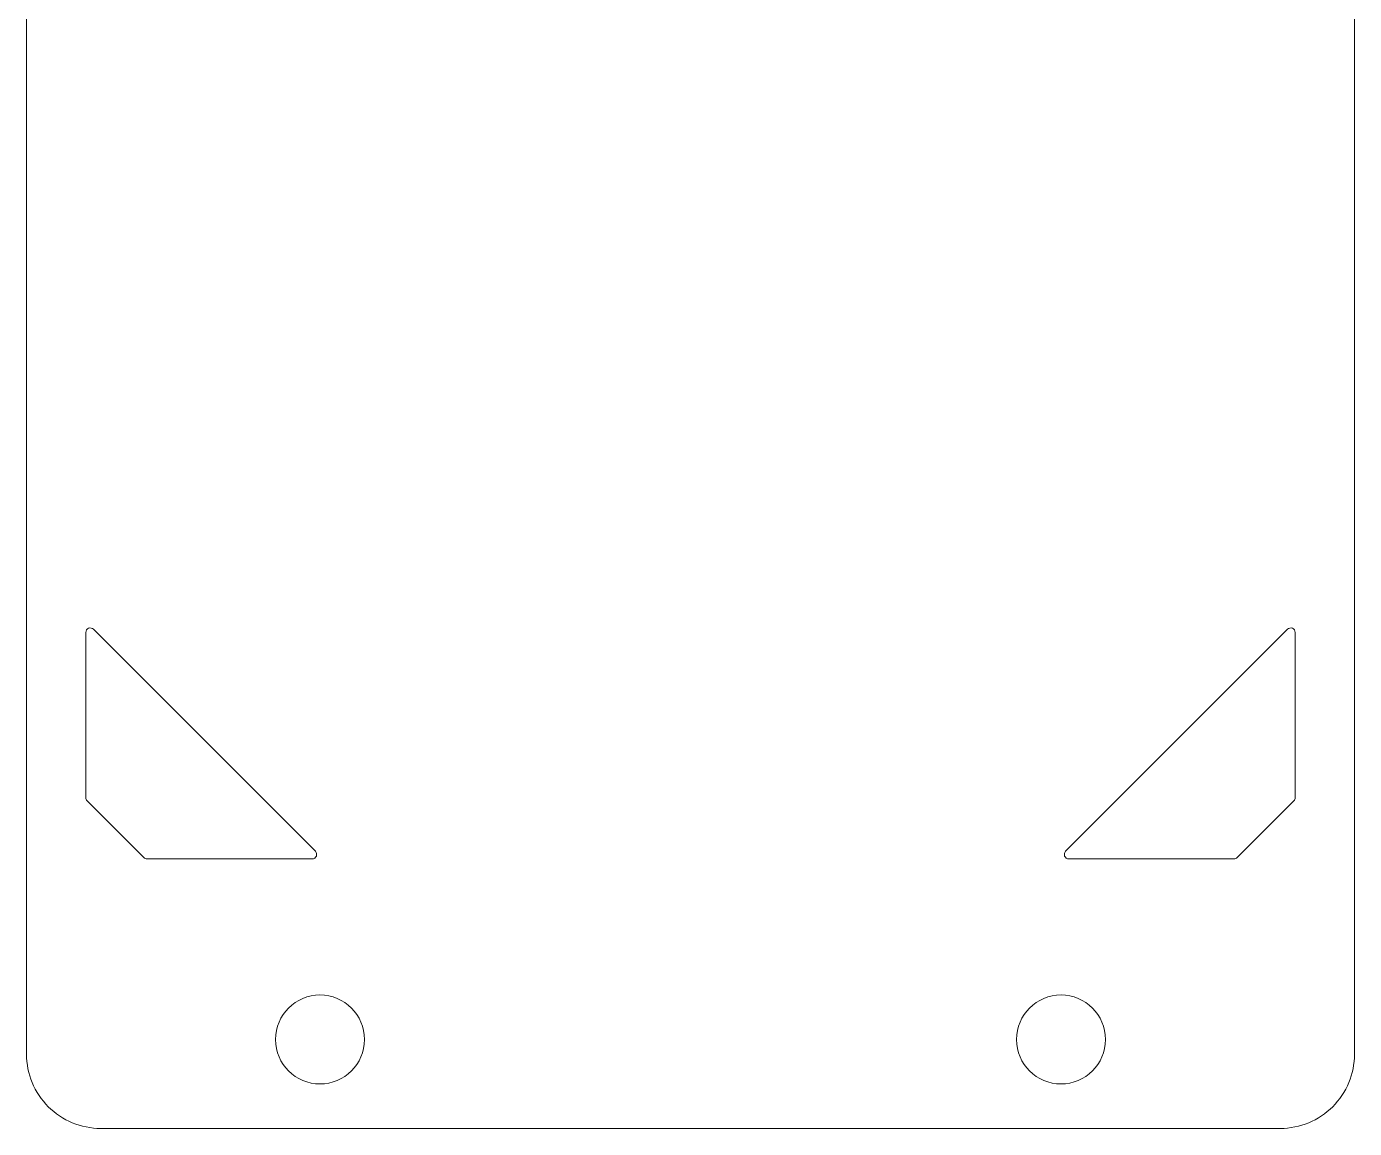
# Model space of a CAD drawing. Header units: millimetres. Extents: x -45 to 45, y -51 to 98.
# Drawn here: x -44.8 to 44.8, y -50.8 to 23.5 of the extents above; entities that cross this region are included whole.
import ezdxf

# ---------------------------------------------------------------- set-up
doc = ezdxf.new("R2010")
doc.units = ezdxf.units.MM
doc.header["$MEASUREMENT"] = 0
doc.layers.add('VISIBLE', color=7, linetype='Continuous')

msp = doc.modelspace()

# ---------------------------------------------------------------- linework, layer by layer
at = {"layer": 'VISIBLE', "lineweight": 9}
for points in [[(44.8, 29.6323), (44.8, 29.6323), (44.8, -45.8401), (44.8, -45.8401)], [(-44.8, -45.8401), (-44.8, -45.8401), (-44.8, 28.7752), (-44.8, 28.7752)], [(-40.8, -28.5382), (-40.8, -28.5382), (-40.8, -17.3867), (-40.8, -17.3867)], [(-40.2879, -17.1746), (-40.2879, -17.1746), (-25.3121, -32.1503), (-25.3121, -32.1503)], [(40.2879, -17.1746), (40.2879, -17.1746), (25.3121, -32.1503), (25.3121, -32.1503)], [(40.8, -28.5382), (40.8, -28.5382), (40.8, -17.3867), (40.8, -17.3867)], [(-40.7121, -28.7503), (-40.7684, -28.694), (-40.8, -28.6177), (-40.8, -28.5382)], [(40.8, -28.5382), (40.8, -28.6177), (40.7684, -28.694), (40.7121, -28.7503)], [(-40.7121, -28.7503), (-40.7121, -28.7503), (-36.8879, -32.5746), (-36.8879, -32.5746)], [(40.7121, -28.7503), (40.7121, -28.7503), (36.8879, -32.5746), (36.8879, -32.5746)], [(-36.6757, -32.6624), (-36.7553, -32.6624), (-36.8316, -32.6308), (-36.8879, -32.5746)], [(-36.6757, -32.6624), (-36.6757, -32.6624), (-25.5243, -32.6624), (-25.5243, -32.6624)], [(36.6757, -32.6624), (36.6757, -32.6624), (25.5243, -32.6624), (25.5243, -32.6624)], [(36.8879, -32.5746), (36.8316, -32.6308), (36.7553, -32.6624), (36.6757, -32.6624)], [(39.8, -50.8401), (39.8, -50.8401), (-39.8, -50.8401), (-39.8, -50.8401)]]:
    msp.add_open_spline(points, degree=3, dxfattribs=at)
for points, knots in [([(-40.8, -17.3867), (-40.8, -17.2654), (-40.7269, -17.156), (-40.6148, -17.1095), (-40.6148, -17.1095), (-40.5027, -17.0631), (-40.3737, -17.0888), (-40.2879, -17.1746)], [0, 0, 0, 0, 0.3333333, 0.3333333, 0.3333333, 0.3333333, 1, 1, 1, 1]), ([(40.2879, -17.1746), (40.3737, -17.0888), (40.5027, -17.0631), (40.6148, -17.1095), (40.6148, -17.1095), (40.7269, -17.156), (40.8, -17.2654), (40.8, -17.3867)], [0, 0, 0, 0, 0.3333333, 0.3333333, 0.3333333, 0.3333333, 1, 1, 1, 1]), ([(-25.3121, -32.1503), (-25.2263, -32.2361), (-25.2007, -32.3651), (-25.2471, -32.4772), (-25.2471, -32.4772), (-25.2935, -32.5893), (-25.4029, -32.6624), (-25.5243, -32.6624)], [0, 0, 0, 0, 0.3333333, 0.3333333, 0.3333333, 0.3333333, 1, 1, 1, 1]), ([(25.5243, -32.6624), (25.4029, -32.6624), (25.2935, -32.5893), (25.2471, -32.4772), (25.2471, -32.4772), (25.2007, -32.3651), (25.2263, -32.2361), (25.3121, -32.1503)], [0, 0, 0, 0, 0.3333333, 0.3333333, 0.3333333, 0.3333333, 1, 1, 1, 1]), ([(-22, -44.8401), (-22, -46.4969), (-23.3431, -47.8401), (-25, -47.8401), (-25, -47.8401), (-26.6568, -47.8401), (-28, -46.4969), (-28, -44.8401), (-28, -44.8401), (-28, -43.1832), (-26.6569, -41.8401), (-25, -41.8401), (-25, -41.8401), (-23.3432, -41.8401), (-22, -43.1832), (-22, -44.8401)], [0, 0, 0, 0, 0.2, 0.2, 0.2, 0.2, 0.4, 0.4, 0.4, 0.4, 0.6, 0.6, 0.6, 0.6, 1, 1, 1, 1]), ([(28, -44.8401), (28, -46.4969), (26.6569, -47.8401), (25, -47.8401), (25, -47.8401), (23.3432, -47.8401), (22, -46.4969), (22, -44.8401), (22, -44.8401), (22, -43.1832), (23.3431, -41.8401), (25, -41.8401), (25, -41.8401), (26.6568, -41.8401), (28, -43.1832), (28, -44.8401)], [0, 0, 0, 0, 0.2, 0.2, 0.2, 0.2, 0.4, 0.4, 0.4, 0.4, 0.6, 0.6, 0.6, 0.6, 1, 1, 1, 1]), ([(-39.8, -50.8401), (-41.1261, -50.8401), (-42.3979, -50.3133), (-43.3355, -49.3756), (-43.3355, -49.3756), (-44.2732, -48.4379), (-44.8, -47.1662), (-44.8, -45.8401)], [0, 0, 0, 0, 0.3333333, 0.3333333, 0.3333333, 0.3333333, 1, 1, 1, 1]), ([(44.8, -45.8401), (44.8, -47.1662), (44.2732, -48.4379), (43.3355, -49.3756), (43.3355, -49.3756), (42.3979, -50.3133), (41.1261, -50.8401), (39.8, -50.8401)], [0, 0, 0, 0, 0.3333333, 0.3333333, 0.3333333, 0.3333333, 1, 1, 1, 1])]:
    msp.add_open_spline(points, degree=3, knots=knots, dxfattribs=at)

doc.saveas('drawing.dxf')
